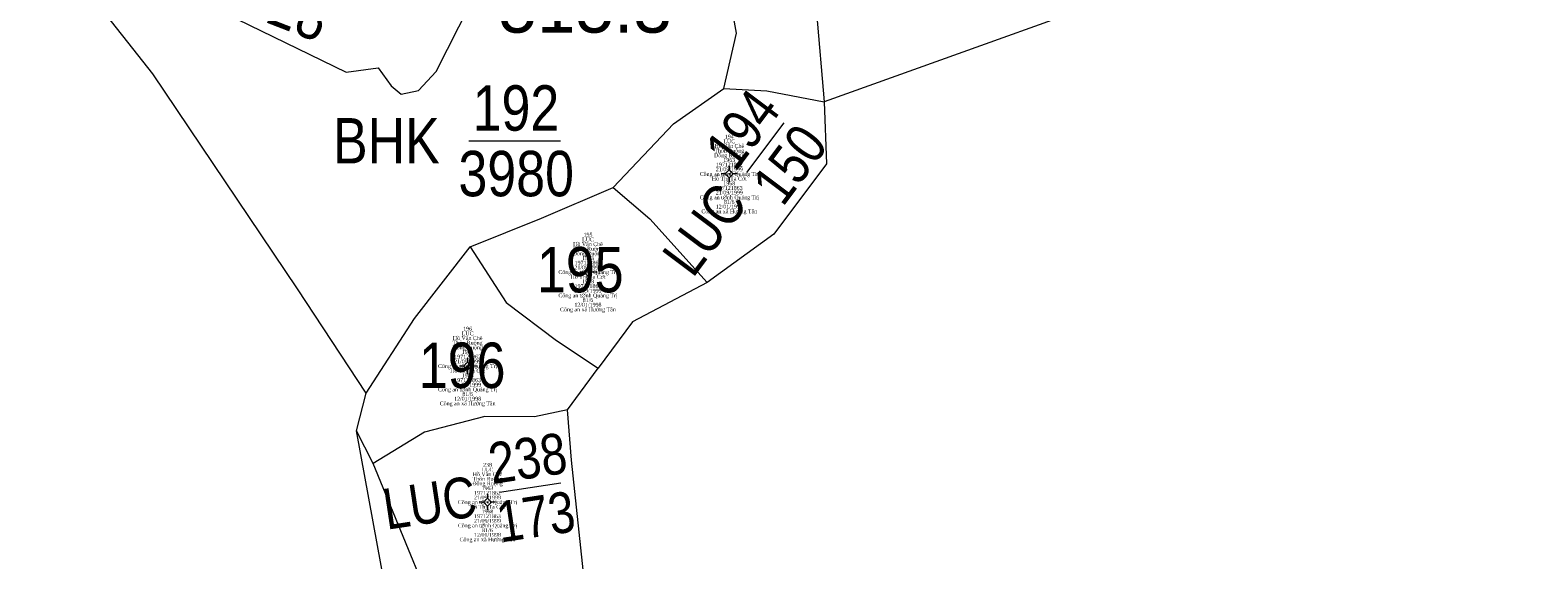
# Model space of a CAD drawing. Header units: metres. Extents: x 545779 to 547235, y 1841259 to 1843294.
# Drawn here: x 546738.1 to 546854.3, y 1842639.2 to 1842680.1 of the extents above; entities that cross this region are included whole.
import ezdxf
from ezdxf.enums import TextEntityAlignment as Align

# ---------------------------------------------------------------- set-up
doc = ezdxf.new("R2010")
doc.units = ezdxf.units.M
doc.header["$MEASUREMENT"] = 0
for name, color, linetype, lineweight in [('Level 10', 7, 'Continuous', 0), ('Level 11', 7, 'Continuous', 0), ('Level 13', 7, 'Continuous', 0), ('Level 15', 7, 'Continuous', 0), ('Level 23', 7, 'Continuous', 0), ('Level 8', 7, 'Continuous', 0)]:
    doc.layers.add(name, color=color, linetype=linetype, lineweight=lineweight)
doc.styles.add('Style-univcd', font='univcd.shx')
doc.styles.add('Style-vnarialNarrowI', font='vnarialNarrowI.shx')
doc.styles.add('Style-Vntimei', font='Vntimei.shx')

# ---------------------------------------------------------------- blocks, each defined once
blk = doc.blocks.new('N_THUA_280')
at = {"layer": 'Level 13', "color": 230, "linetype": 'Continuous', "lineweight": 13, "flags": 128}
blk.add_lwpolyline([(-2.833802, 0.006005), (2.484834, 0.00885)], dxfattribs=at)
at = {"layer": 'Level 13', "color": 230, "linetype": 'Continuous', "lineweight": 0, "style": 'Style-vnarialNarrowI'}
blk.add_text('191', height=3.499974, rotation=0.000001, dxfattribs=at).set_placement((0.124099, 0.789396), align=Align.CENTER)
blk.add_text('LUC ', height=3.499974, rotation=0.000001, dxfattribs=at).set_placement((-3.775536, 0.007693), align=Align.MIDDLE_RIGHT)
blk.add_text('328', height=3.499974, rotation=0.000001, dxfattribs=at).set_placement((-0.013232, -0.774859), align=Align.TOP_CENTER)
blk = doc.blocks.new('N_THUA_281')
at = {"layer": 'Level 13', "color": 230, "linetype": 'Continuous', "lineweight": 13, "flags": 128}
blk.add_lwpolyline([(-2.61, 0), (4.47, 0)], dxfattribs=at)
at = {"layer": 'Level 13', "color": 230, "linetype": 'Continuous', "lineweight": 0, "style": 'Style-vnarialNarrowI'}
blk.add_text('192', height=3.49998, dxfattribs=at).set_placement((1.037816, 0.78), align=Align.CENTER)
blk.add_text('BHK ', height=3.49998, dxfattribs=at).set_placement((-3.729263, -0.00001), align=Align.MIDDLE_RIGHT)
blk.add_text('3980', height=3.49998, dxfattribs=at).set_placement((1.059544, -0.78002), align=Align.TOP_CENTER)
blk = doc.blocks.new('N_THUA_284')
at = {"layer": 'Level 13', "color": 230, "linetype": 'Continuous', "lineweight": 13, "flags": 128}
blk.add_lwpolyline([(-2.833331, 0.002527), (2.484444, 0.000006)], dxfattribs=at)
at = {"layer": 'Level 13', "color": 230, "linetype": 'Continuous', "lineweight": 0, "style": 'Style-vnarialNarrowI'}
blk.add_text('194', height=3.499932, rotation=359.999762, dxfattribs=at).set_placement((-0.0875, 0.785308), align=Align.CENTER)
blk.add_text('LUC ', height=3.499932, rotation=359.999762, dxfattribs=at).set_placement((-3.78864, 0.003033), align=Align.MIDDLE_RIGHT)
blk.add_text('150', height=3.499932, rotation=359.999762, dxfattribs=at).set_placement((-0.055812, -0.76584), align=Align.TOP_CENTER)
blk = doc.blocks.new('N_THUA_286')
at = {"layer": 'Level 13', "color": 230, "linetype": 'Continuous', "lineweight": 0, "style": 'Style-vnarialNarrowI'}
blk.add_text('195', height=3.49998, dxfattribs=at).set_placement((0.138831, -0.00001), align=Align.MIDDLE_CENTER)
blk = doc.blocks.new('N_THUA_288')
at = {"layer": 'Level 13', "color": 230, "linetype": 'Continuous', "lineweight": 0, "style": 'Style-vnarialNarrowI'}
blk.add_text('196', height=3.49998, dxfattribs=at).set_placement((0.168779, -0.00001), align=Align.MIDDLE_CENTER)
blk = doc.blocks.new('N_THUA_342')
at = {"layer": 'Level 13', "color": 230, "linetype": 'Continuous', "lineweight": 13, "flags": 128}
blk.add_lwpolyline([(-2.842648, 0.002557), (2.482782, -0.004361)], dxfattribs=at)
at = {"layer": 'Level 13', "color": 230, "linetype": 'Continuous', "lineweight": 0, "style": 'Style-vnarialNarrowI'}
blk.add_text('238', height=3.499942, rotation=0.000108, dxfattribs=at).set_placement((-0.012903, 0.776304), align=Align.CENTER)
blk.add_text('LUC ', height=3.499942, rotation=0.000108, dxfattribs=at).set_placement((-3.766713, 0.005176), align=Align.MIDDLE_RIGHT)
blk.add_text('173', height=3.499942, rotation=0.000108, dxfattribs=at).set_placement((-0.071686, -0.780531), align=Align.TOP_CENTER)
blk = doc.blocks.new('CENTRD')
at = {"layer": 'Level 11', "linetype": 'Continuous', "lineweight": 0}
h = blk.add_hatch(color=3, dxfattribs=at)
edge = h.paths.add_edge_path()
edge.add_arc((-0.0025, 0), 1.500056, 0, 360)
at = {"layer": 'Level 11', "color": 3, "linetype": 'Continuous', "lineweight": 0}
for p, q in [((-6.200231, 0), (-12.600469, 0)), ((0, 6.200231), (-6.200231, 0)), ((-6.200231, 0), (0, -6.200231)), ((0, 12.600469), (0, 6.200231)), ((6.200231, 0), (0, 6.200231)), ((0, -6.200231), (6.200231, 0)), ((12.400462, 0), (6.200231, 0)), ((0, -6.200231), (0, -12.600469))]:
    blk.add_line(p, q, dxfattribs=at)

msp = doc.modelspace()

# ---------------------------------------------------------------- linework, layer by layer
at = {"layer": 'Level 10', "color": 7, "linetype": 'Continuous', "lineweight": 0, "flags": 128}
for points in [[(546860.07, 1842726.76), (546845.16, 1842715.26), (546858.43, 1842703.9), (546829.4, 1842685.32), (546799.38, 1842674.56)], [(546791.62, 1842675.59), (546792.61, 1842679.86), (546790.81, 1842689.72)], [(546764.01, 1842652.08), (546758.72, 1842660.14), (546747.55, 1842676.72), (546738.07, 1842688.73)], [(546738.07, 1842688.73), (546762.48, 1842676.84), (546764.93, 1842677.18), (546765.95, 1842675.79), (546766.72, 1842675.14), (546768.06, 1842675.44), (546769.42, 1842676.89), (546772.05, 1842682.07), (546772.64, 1842684.36), (546771.87, 1842685.16)], [(546798.2, 1842688.37), (546799.38, 1842674.56)], [(546783.09, 1842667.95), (546787.75, 1842672.86), (546791.62, 1842675.59)], [(546791.62, 1842675.59), (546794.96, 1842675.4), (546799.38, 1842674.56)], [(546799.38, 1842674.56), (546799.55, 1842669.76), (546795.5, 1842664.35), (546790.34, 1842660.61)], [(546772.05, 1842663.38), (546777.55, 1842665.57), (546783.09, 1842667.95)], [(546783.09, 1842667.95), (546785.91, 1842665.54), (546790.34, 1842660.61)], [(546764.01, 1842652.08), (546767.75, 1842657.83), (546772.05, 1842663.38)], [(546772.05, 1842663.38), (546774.82, 1842659.08), (546778.71, 1842656.15), (546781.93, 1842654.01)], [(546790.34, 1842660.61), (546784.58, 1842657.59), (546781.93, 1842654.01)], [(546779.56, 1842650.78), (546781.93, 1842654.01)], [(546763.28, 1842649.17), (546764.01, 1842652.08)], [(546779.56, 1842650.78), (546777, 1842650.26), (546773.18, 1842650.29), (546768.52, 1842649.07), (546764.56, 1842646.66)], [(546780.85, 1842637.72), (546779.88, 1842646.9), (546779.56, 1842650.78)], [(546764.56, 1842646.66), (546763.28, 1842649.17)], [(546765.52, 1842636.96), (546763.28, 1842649.17)], [(546768.82, 1842636.26), (546764.56, 1842646.66)]]:
    msp.add_lwpolyline(points, dxfattribs=at)
at = {"layer": 'Level 23', "color": 12, "linetype": 'Continuous', "lineweight": 0, "flags": 128}
for points in [[(546764.56, 1842646.66), (546763.28, 1842649.17)], [(546765.52, 1842636.96), (546763.28, 1842649.17)], [(546768.82, 1842636.26), (546764.56, 1842646.66)]]:
    msp.add_lwpolyline(points, dxfattribs=at)

# ---------------------------------------------------------------- block references
at = {"layer": 'Level 11', "color": 3, "linetype": 'Continuous', "lineweight": 0, "xscale": 0.049998, "yscale": 0.049998, "zscale": 0.049998}
for p in [(546792.05, 1842668.99), (546781.14, 1842661.42), (546771.85, 1842654.17), (546773.38, 1842643.67)]:
    msp.add_blockref('CENTRD', p, dxfattribs=at)
at = {"layer": 'Level 13', "color": 230, "linetype": 'Continuous', "lineweight": 0}
for name, p, xscale, yscale, zscale, rotation in [('N_THUA_280', (546758.77, 1842684.3), 1.000002, 1.000002, 1.000002, 338.808096), ('N_THUA_284', (546794.94, 1842671.14), 0.9, 0.9, 0.9, 53.18121), ('N_THUA_342', (546776.83, 1842644.82), 0.899998, 0.899998, 0.899998, 8.593372)]:
    msp.add_blockref(name, p, dxfattribs=dict(at, xscale=xscale, yscale=yscale, zscale=zscale, rotation=rotation))
for name, p in [('N_THUA_281', (546774.54, 1842671.55)), ('N_THUA_286', (546780.41, 1842661.61)), ('N_THUA_288', (546771.26, 1842654.23))]:
    msp.add_blockref(name, p, dxfattribs=at)

# ---------------------------------------------------------------- texts
at = {"layer": 'Level 15', "color": 3, "linetype": 'Continuous', "lineweight": 0, "char_height": 0.3, "attachment_point": 5, "line_spacing_factor": 0.72, "style": 'Style-Vntimei'}
for s, insert in [('194\\PLUC\\PHå V¨n Chª\\PTh«n Ruéng\\P§ång Ruéng\\P1963\\P197121862\\P21/09/1999\\PC«ng an t∅nh Qu¶ng TrÞ\\PHå ThÞ Ta Cít\\P1968\\P197121863\\P21/09/1999\\PC«ng an t∅nh Qu¶ng TrÞ\\P81/6\\P12/01/1998\\PC«ng an x· H\xadíng T©n\\P', (546792.05, 1842668.94)), ('195\\PLUC\\PHå V¨n Chª\\PTh«n Ruéng\\P§ång Ruéng\\P1963\\P197121862\\P21/09/1999\\PC«ng an t∅nh Qu¶ng TrÞ\\PHå ThÞ Ta Cít\\P1968\\P197121863\\P21/09/1999\\PC«ng an t∅nh Qu¶ng TrÞ\\P81/6\\P12/01/1998\\PC«ng an x· H\xadíng T©n\\P', (546781.14, 1842661.37)), ('196\\PLUC\\PHå V¨n Chª\\PTh«n Ruéng\\P§ång Ruéng\\P1963\\P197121862\\P21/09/1999\\PC«ng an t∅nh Qu¶ng TrÞ\\PHå ThÞ Ta Cít\\P1968\\P197121863\\P21/09/1999\\PC«ng an t∅nh Qu¶ng TrÞ\\P81/6\\P12/01/1998\\PC«ng an x· H\xadíng T©n\\P', (546771.85, 1842654.12)), ('238\\PLUC\\PHå V¨n Chª\\PTh«n Ruéng\\P§ång Ruéng\\P1963\\P197121862\\P21/09/1999\\PC«ng an t∅nh Qu¶ng TrÞ\\PHå ThÞ Ta Cít\\P1968\\P197121863\\P21/09/1999\\PC«ng an t∅nh Qu¶ng TrÞ\\P81/6\\P12/01/1998\\PC«ng an x· H\xadíng T©n\\P', (546773.38, 1842643.62))]:
    msp.add_mtext(s, dxfattribs=dict(at, insert=insert))
at = {"layer": 'Level 8', "color": 5, "linetype": 'Continuous', "lineweight": 0, "style": 'Style-univcd'}
msp.add_text('515.3', height=4, dxfattribs=at).set_placement((546780.92, 1842683.89), align=Align.TOP_CENTER)

doc.saveas('drawing.dxf')
